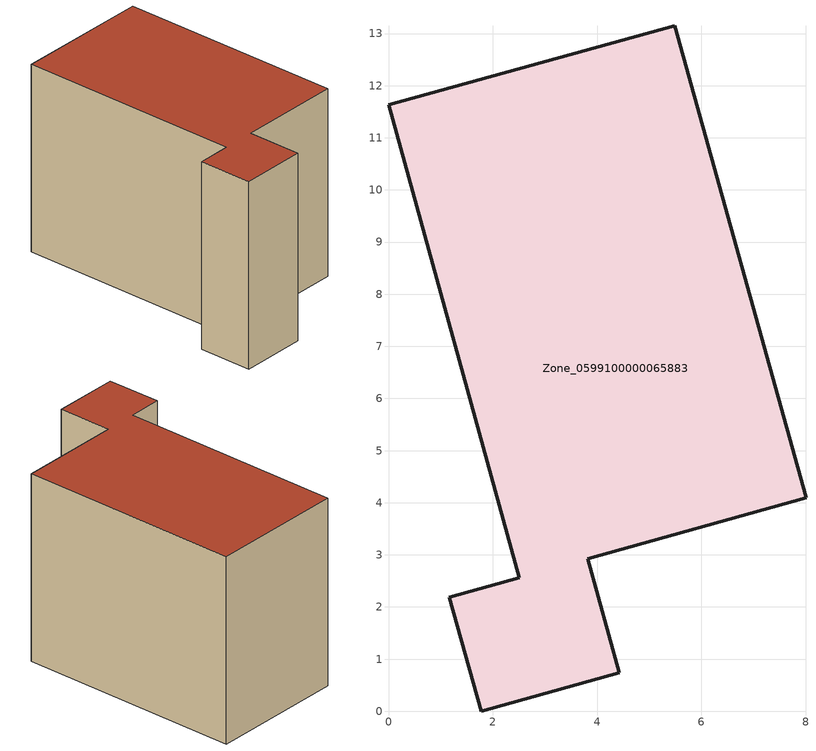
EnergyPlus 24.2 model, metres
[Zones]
Zone_0599100000065883
 floor ground (C_G): 1.17,2.19 2.51,2.56 0,11.63 5.49,13.15 8.01,4.09 3.82,2.92 4.43,0.74 1.78,0 z0
 wall outside (C_F): 2.51,2.56 1.17,2.19 1.78,0 4.43,0.74 3.82,2.92 8.01,4.09 5.49,13.15 0,11.63 2.51,2.56 z0:7.91
 roof outside (C_R): 5.49,13.15 0,11.63 2.51,2.56 1.17,2.19 1.78,0 4.43,0.74 3.82,2.92 8.01,4.09 z7.91
[BUILDING]
Pand.0599100000065883: North Axis=0; Terrain=City; Loads Convergence Tolerance Value=0.04; Temperature Convergence Tolerance Value=0.4; Solar Distribution=FullExterior; Maximum Number of Warmup Days=25; Minimum Number of Warmup Days=1
[Site:Location]
Rotterdam.The.Hague.AP_ZH_NLD Design_Conditions: Latitude=51.96; Longitude=4.45; Time Zone=1; Elevation=-4.5
[SITE:GROUNDTEMPERATURE:BUILDINGSURFACE]
18, 18, 18, 18, 18, 18, 18, 18, 18, 18, 18, 18
[MATERIAL] Thermal Absorptance=0.9; Solar Absorptance=0.7; Visible Absorptance=0.7
Name | Roughness | Thickness | Conductivity | Density | Specific Heat
G.TI.1975-1991 | MediumSmooth | 0.15 | 0.288461 | 540 | 1210
F.TI.1975-1991 | Rough | 0.3 | 0.230769 | 1920 | 840
R.TI.1975-1991 | MediumRough | 0.2 | 0.153846 | 1500 | 1000
[CONSTRUCTION]
C_G: G.TI.1975-1991
C_F: F.TI.1975-1991
C_R: R.TI.1975-1991
[ZONE]
Zone_0599100000065883: Type=1; Multiplier=1; Ceiling Height=Autocalculate; Volume=Autocalculate; Floor Area=autocalculate; Part of Total Floor Area=Yes
[ZONEINFILTRATION:DESIGNFLOWRATE]
Infil_Zone_0599100000065883: Zone or ZoneList or Space or SpaceList=Zone_0599100000065883; Schedule=AlwaysOn; Design Flow Rate Calculation Method=Flow/Area; Flow Rate per Floor Area=0.003; Constant Term Coefficient=1; Temperature Term Coefficient=0; Velocity Term Coefficient=0; Velocity Squared Term Coefficient=0
[HVACTEMPLATE:ZONE:IDEALLOADSAIRSYSTEM]
Zone_0599100000065883: Maximum Heating Supply Air Temperature=50; Minimum Cooling Supply Air Temperature=13; Maximum Heating Supply Air Humidity Ratio=0.0156; Minimum Cooling Supply Air Humidity Ratio=0.0077; Heating Limit=NoLimit; Cooling Limit=NoLimit; Dehumidification Control Type=ConstantSensibleHeatRatio; Cooling Sensible Heat Ratio=0.7; Dehumidification Setpoint=60; Humidification Control Type=None; Humidification Setpoint=30; Outdoor Air Method=None; Outdoor Air Flow Rate per Person=0.00944; Outdoor Air Flow Rate per Zone Floor Area=0; Outdoor Air Flow Rate per Zone=0; Demand Controlled Ventilation Type=None; Outdoor Air Economizer Type=NoEconomizer; Heat Recovery Type=None; Sensible Heat Recovery Effectiveness=0.7; Latent Heat Recovery Effectiveness=0.65
[ZONECONTROL:THERMOSTAT]
ThermostatControl_Zone_0599100000065883: Zone or ZoneList=Zone_0599100000065883; Control Type Schedule=DualSetpointControlType; Control 1=Thermostat_Zone_0599100000065883; Temperature Difference Between Cutout And Setpoint=0
[THERMOSTATSETPOINT:DUALSETPOINT]
Thermostat_Zone_0599100000065883: Heating Setpoint Temperature Schedule=HeatingSetpoint_Zone_0599100000065883; Cooling Setpoint Temperature Schedule=CoolingSetpoint_Zone_0599100000065883
[SCHEDULE:COMPACT]
HeatingSetpoint_Zone_0599100000065883: Through: 12/31, For: AllDays, Until: 24:00, 21
CoolingSetpoint_Zone_0599100000065883: Through: 12/31, For: AllDays, Until: 24:00, 24
DualSetpointControlType: Through: 12/31, For: AllDays, Until: 24:00, 4
AlwaysOn: Through: 12/31, For: AllDays, Until: 24:00, 1
